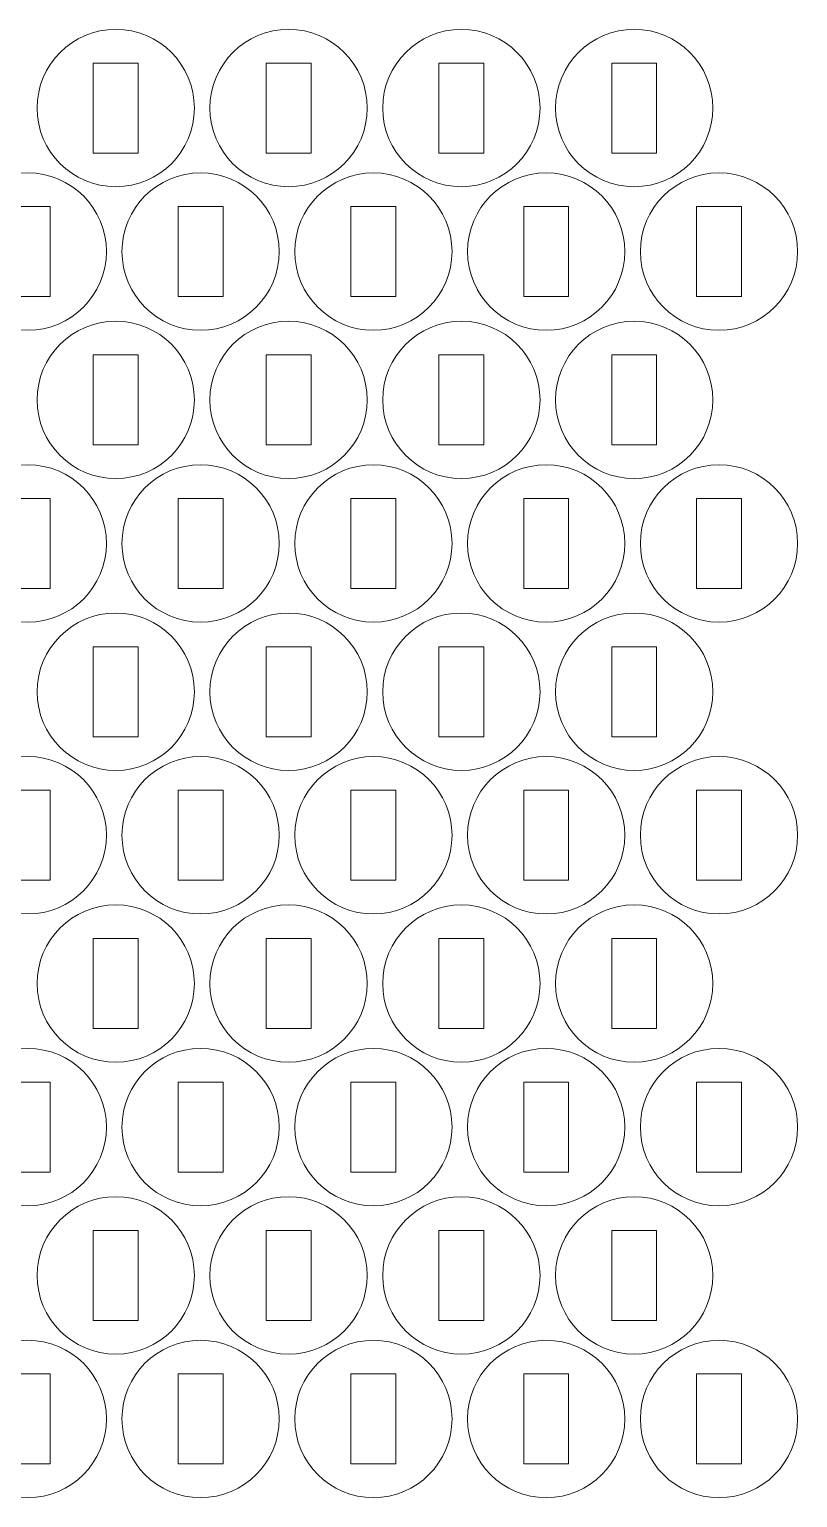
# Model space of a CAD drawing. Header units: millimetres. Extents: x -587 to 587, y -183 to 183.
# Drawn here: x 256 to 307.3, y -151.1 to -53.1 of the extents above; entities that cross this region are included whole.
import ezdxf

# ---------------------------------------------------------------- set-up
doc = ezdxf.new("R2010")
doc.units = ezdxf.units.MM
doc.header["$MEASUREMENT"] = 0
doc.layers.add('Camada 1', color=7, linetype='Continuous')

msp = doc.modelspace()

# ---------------------------------------------------------------- linework, layer by layer
at = {"layer": 'Camada 1', "lineweight": 20}
for points in [[(261.802, -53.1028), (264.7015, -53.1028), (267.052, -55.4533), (267.052, -58.3528), (267.052, -58.3528), (267.052, -61.2523), (264.7015, -63.6028), (261.802, -63.6028), (261.802, -63.6028), (258.9025, -63.6028), (256.552, -61.2523), (256.552, -58.3528), (256.552, -58.3528), (256.552, -55.4533), (258.9025, -53.1028), (261.802, -53.1028)], [(273.3379, -53.1028), (276.2374, -53.1028), (278.5879, -55.4533), (278.5879, -58.3528), (278.5879, -58.3528), (278.5879, -61.2523), (276.2374, -63.6028), (273.3379, -63.6028), (273.3379, -63.6028), (270.4384, -63.6028), (268.0879, -61.2523), (268.0879, -58.3528), (268.0879, -58.3528), (268.0879, -55.4533), (270.4384, -53.1028), (273.3379, -53.1028)], [(284.8738, -53.1028), (287.7733, -53.1028), (290.1238, -55.4533), (290.1238, -58.3528), (290.1238, -58.3528), (290.1238, -61.2523), (287.7733, -63.6028), (284.8738, -63.6028), (284.8738, -63.6028), (281.9743, -63.6028), (279.6238, -61.2523), (279.6238, -58.3528), (279.6238, -58.3528), (279.6238, -55.4533), (281.9743, -53.1028), (284.8738, -53.1028)], [(296.4097, -53.1028), (299.3092, -53.1028), (301.6597, -55.4533), (301.6597, -58.3528), (301.6597, -58.3528), (301.6597, -61.2523), (299.3092, -63.6028), (296.4097, -63.6028), (296.4097, -63.6028), (293.5102, -63.6028), (291.1597, -61.2523), (291.1597, -58.3528), (291.1597, -58.3528), (291.1597, -55.4533), (293.5102, -53.1028), (296.4097, -53.1028)], [(260.302, -55.3528), (260.302, -55.3528), (263.302, -55.3528), (263.302, -55.3528), (263.302, -55.3528), (263.302, -55.3528), (263.302, -61.3528), (263.302, -61.3528), (263.302, -61.3528), (263.302, -61.3528), (260.302, -61.3528), (260.302, -61.3528), (260.302, -61.3528), (260.302, -61.3528), (260.302, -55.3528), (260.302, -55.3528)], [(271.8379, -55.3528), (271.8379, -55.3528), (274.8379, -55.3528), (274.8379, -55.3528), (274.8379, -55.3528), (274.8379, -55.3528), (274.8379, -61.3528), (274.8379, -61.3528), (274.8379, -61.3528), (274.8379, -61.3528), (271.8379, -61.3528), (271.8379, -61.3528), (271.8379, -61.3528), (271.8379, -61.3528), (271.8379, -55.3528), (271.8379, -55.3528)], [(283.3738, -55.3528), (283.3738, -55.3528), (286.3738, -55.3528), (286.3738, -55.3528), (286.3738, -55.3528), (286.3738, -55.3528), (286.3738, -61.3528), (286.3738, -61.3528), (286.3738, -61.3528), (286.3738, -61.3528), (283.3738, -61.3528), (283.3738, -61.3528), (283.3738, -61.3528), (283.3738, -61.3528), (283.3738, -55.3528), (283.3738, -55.3528)], [(294.9097, -55.3528), (294.9097, -55.3528), (297.9097, -55.3528), (297.9097, -55.3528), (297.9097, -55.3528), (297.9097, -55.3528), (297.9097, -61.3528), (297.9097, -61.3528), (297.9097, -61.3528), (297.9097, -61.3528), (294.9097, -61.3528), (294.9097, -61.3528), (294.9097, -61.3528), (294.9097, -61.3528), (294.9097, -55.3528), (294.9097, -55.3528)], [(255.9282, -62.6808), (258.8277, -62.6808), (261.1782, -65.0313), (261.1782, -67.9308), (261.1782, -67.9308), (261.1782, -70.8303), (258.8277, -73.1808), (255.9282, -73.1808), (255.9282, -73.1808), (253.0287, -73.1808), (250.6782, -70.8303), (250.6782, -67.9308), (250.6782, -67.9308), (250.6782, -65.0313), (253.0287, -62.6808), (255.9282, -62.6808)], [(267.4641, -62.6808), (270.3636, -62.6808), (272.7141, -65.0313), (272.7141, -67.9308), (272.7141, -67.9308), (272.7141, -70.8303), (270.3636, -73.1808), (267.4641, -73.1808), (267.4641, -73.1808), (264.5646, -73.1808), (262.2141, -70.8303), (262.2141, -67.9308), (262.2141, -67.9308), (262.2141, -65.0313), (264.5646, -62.6808), (267.4641, -62.6808)], [(279, -62.6808), (281.8995, -62.6808), (284.25, -65.0313), (284.25, -67.9308), (284.25, -67.9308), (284.25, -70.8303), (281.8995, -73.1808), (279, -73.1808), (279, -73.1808), (276.1005, -73.1808), (273.75, -70.8303), (273.75, -67.9308), (273.75, -67.9308), (273.75, -65.0313), (276.1005, -62.6808), (279, -62.6808)], [(290.5359, -62.6808), (293.4354, -62.6808), (295.7859, -65.0313), (295.7859, -67.9308), (295.7859, -67.9308), (295.7859, -70.8303), (293.4354, -73.1808), (290.5359, -73.1808), (290.5359, -73.1808), (287.6364, -73.1808), (285.2859, -70.8303), (285.2859, -67.9308), (285.2859, -67.9308), (285.2859, -65.0313), (287.6364, -62.6808), (290.5359, -62.6808)], [(302.0718, -62.6808), (304.9713, -62.6808), (307.3218, -65.0313), (307.3218, -67.9308), (307.3218, -67.9308), (307.3218, -70.8303), (304.9713, -73.1808), (302.0718, -73.1808), (302.0718, -73.1808), (299.1723, -73.1808), (296.8218, -70.8303), (296.8218, -67.9308), (296.8218, -67.9308), (296.8218, -65.0313), (299.1723, -62.6808), (302.0718, -62.6808)], [(254.4282, -64.9308), (254.4282, -64.9308), (257.4282, -64.9308), (257.4282, -64.9308), (257.4282, -64.9308), (257.4282, -64.9308), (257.4282, -70.9308), (257.4282, -70.9308), (257.4282, -70.9308), (257.4282, -70.9308), (254.4282, -70.9308), (254.4282, -70.9308), (254.4282, -70.9308), (254.4282, -70.9308), (254.4282, -64.9308), (254.4282, -64.9308)], [(265.9641, -64.9308), (265.9641, -64.9308), (268.9641, -64.9308), (268.9641, -64.9308), (268.9641, -64.9308), (268.9641, -64.9308), (268.9641, -70.9308), (268.9641, -70.9308), (268.9641, -70.9308), (268.9641, -70.9308), (265.9641, -70.9308), (265.9641, -70.9308), (265.9641, -70.9308), (265.9641, -70.9308), (265.9641, -64.9308), (265.9641, -64.9308)], [(277.5, -64.9308), (277.5, -64.9308), (280.5, -64.9308), (280.5, -64.9308), (280.5, -64.9308), (280.5, -64.9308), (280.5, -70.9308), (280.5, -70.9308), (280.5, -70.9308), (280.5, -70.9308), (277.5, -70.9308), (277.5, -70.9308), (277.5, -70.9308), (277.5, -70.9308), (277.5, -64.9308), (277.5, -64.9308)], [(289.0359, -64.9308), (289.0359, -64.9308), (292.0359, -64.9308), (292.0359, -64.9308), (292.0359, -64.9308), (292.0359, -64.9308), (292.0359, -70.9308), (292.0359, -70.9308), (292.0359, -70.9308), (292.0359, -70.9308), (289.0359, -70.9308), (289.0359, -70.9308), (289.0359, -70.9308), (289.0359, -70.9308), (289.0359, -64.9308), (289.0359, -64.9308)], [(300.5718, -64.9308), (300.5718, -64.9308), (303.5718, -64.9308), (303.5718, -64.9308), (303.5718, -64.9308), (303.5718, -64.9308), (303.5718, -70.9308), (303.5718, -70.9308), (303.5718, -70.9308), (303.5718, -70.9308), (300.5718, -70.9308), (300.5718, -70.9308), (300.5718, -70.9308), (300.5718, -70.9308), (300.5718, -64.9308), (300.5718, -64.9308)], [(261.802, -72.5761), (264.7015, -72.5761), (267.052, -74.9266), (267.052, -77.8261), (267.052, -77.8261), (267.052, -80.7256), (264.7015, -83.0761), (261.802, -83.0761), (261.802, -83.0761), (258.9025, -83.0761), (256.552, -80.7256), (256.552, -77.8261), (256.552, -77.8261), (256.552, -74.9266), (258.9025, -72.5761), (261.802, -72.5761)], [(273.3379, -72.5761), (276.2374, -72.5761), (278.5879, -74.9266), (278.5879, -77.8261), (278.5879, -77.8261), (278.5879, -80.7256), (276.2374, -83.0761), (273.3379, -83.0761), (273.3379, -83.0761), (270.4384, -83.0761), (268.0879, -80.7256), (268.0879, -77.8261), (268.0879, -77.8261), (268.0879, -74.9266), (270.4384, -72.5761), (273.3379, -72.5761)], [(284.8738, -72.5761), (287.7733, -72.5761), (290.1238, -74.9266), (290.1238, -77.8261), (290.1238, -77.8261), (290.1238, -80.7256), (287.7733, -83.0761), (284.8738, -83.0761), (284.8738, -83.0761), (281.9743, -83.0761), (279.6238, -80.7256), (279.6238, -77.8261), (279.6238, -77.8261), (279.6238, -74.9266), (281.9743, -72.5761), (284.8738, -72.5761)], [(296.4097, -72.5761), (299.3092, -72.5761), (301.6597, -74.9266), (301.6597, -77.8261), (301.6597, -77.8261), (301.6597, -80.7256), (299.3092, -83.0761), (296.4097, -83.0761), (296.4097, -83.0761), (293.5102, -83.0761), (291.1597, -80.7256), (291.1597, -77.8261), (291.1597, -77.8261), (291.1597, -74.9266), (293.5102, -72.5761), (296.4097, -72.5761)], [(260.302, -74.8261), (260.302, -74.8261), (263.302, -74.8261), (263.302, -74.8261), (263.302, -74.8261), (263.302, -74.8261), (263.302, -80.8261), (263.302, -80.8261), (263.302, -80.8261), (263.302, -80.8261), (260.302, -80.8261), (260.302, -80.8261), (260.302, -80.8261), (260.302, -80.8261), (260.302, -74.8261), (260.302, -74.8261)], [(271.8379, -74.8261), (271.8379, -74.8261), (274.8379, -74.8261), (274.8379, -74.8261), (274.8379, -74.8261), (274.8379, -74.8261), (274.8379, -80.8261), (274.8379, -80.8261), (274.8379, -80.8261), (274.8379, -80.8261), (271.8379, -80.8261), (271.8379, -80.8261), (271.8379, -80.8261), (271.8379, -80.8261), (271.8379, -74.8261), (271.8379, -74.8261)], [(283.3738, -74.8261), (283.3738, -74.8261), (286.3738, -74.8261), (286.3738, -74.8261), (286.3738, -74.8261), (286.3738, -74.8261), (286.3738, -80.8261), (286.3738, -80.8261), (286.3738, -80.8261), (286.3738, -80.8261), (283.3738, -80.8261), (283.3738, -80.8261), (283.3738, -80.8261), (283.3738, -80.8261), (283.3738, -74.8261), (283.3738, -74.8261)], [(294.9097, -74.8261), (294.9097, -74.8261), (297.9097, -74.8261), (297.9097, -74.8261), (297.9097, -74.8261), (297.9097, -74.8261), (297.9097, -80.8261), (297.9097, -80.8261), (297.9097, -80.8261), (297.9097, -80.8261), (294.9097, -80.8261), (294.9097, -80.8261), (294.9097, -80.8261), (294.9097, -80.8261), (294.9097, -74.8261), (294.9097, -74.8261)], [(255.9282, -82.1541), (258.8277, -82.1541), (261.1782, -84.5046), (261.1782, -87.4041), (261.1782, -87.4041), (261.1782, -90.3036), (258.8277, -92.6541), (255.9282, -92.6541), (255.9282, -92.6541), (253.0287, -92.6541), (250.6782, -90.3036), (250.6782, -87.4041), (250.6782, -87.4041), (250.6782, -84.5046), (253.0287, -82.1541), (255.9282, -82.1541)], [(267.4641, -82.1541), (270.3636, -82.1541), (272.7141, -84.5046), (272.7141, -87.4041), (272.7141, -87.4041), (272.7141, -90.3036), (270.3636, -92.6541), (267.4641, -92.6541), (267.4641, -92.6541), (264.5646, -92.6541), (262.2141, -90.3036), (262.2141, -87.4041), (262.2141, -87.4041), (262.2141, -84.5046), (264.5646, -82.1541), (267.4641, -82.1541)], [(279, -82.1541), (281.8995, -82.1541), (284.25, -84.5046), (284.25, -87.4041), (284.25, -87.4041), (284.25, -90.3036), (281.8995, -92.6541), (279, -92.6541), (279, -92.6541), (276.1005, -92.6541), (273.75, -90.3036), (273.75, -87.4041), (273.75, -87.4041), (273.75, -84.5046), (276.1005, -82.1541), (279, -82.1541)], [(290.5359, -82.1541), (293.4354, -82.1541), (295.7859, -84.5046), (295.7859, -87.4041), (295.7859, -87.4041), (295.7859, -90.3036), (293.4354, -92.6541), (290.5359, -92.6541), (290.5359, -92.6541), (287.6364, -92.6541), (285.2859, -90.3036), (285.2859, -87.4041), (285.2859, -87.4041), (285.2859, -84.5046), (287.6364, -82.1541), (290.5359, -82.1541)], [(302.0718, -82.1541), (304.9713, -82.1541), (307.3218, -84.5046), (307.3218, -87.4041), (307.3218, -87.4041), (307.3218, -90.3036), (304.9713, -92.6541), (302.0718, -92.6541), (302.0718, -92.6541), (299.1723, -92.6541), (296.8218, -90.3036), (296.8218, -87.4041), (296.8218, -87.4041), (296.8218, -84.5046), (299.1723, -82.1541), (302.0718, -82.1541)], [(254.4282, -84.4041), (254.4282, -84.4041), (257.4282, -84.4041), (257.4282, -84.4041), (257.4282, -84.4041), (257.4282, -84.4041), (257.4282, -90.4041), (257.4282, -90.4041), (257.4282, -90.4041), (257.4282, -90.4041), (254.4282, -90.4041), (254.4282, -90.4041), (254.4282, -90.4041), (254.4282, -90.4041), (254.4282, -84.4041), (254.4282, -84.4041)], [(265.9641, -84.4041), (265.9641, -84.4041), (268.9641, -84.4041), (268.9641, -84.4041), (268.9641, -84.4041), (268.9641, -84.4041), (268.9641, -90.4041), (268.9641, -90.4041), (268.9641, -90.4041), (268.9641, -90.4041), (265.9641, -90.4041), (265.9641, -90.4041), (265.9641, -90.4041), (265.9641, -90.4041), (265.9641, -84.4041), (265.9641, -84.4041)], [(277.5, -84.4041), (277.5, -84.4041), (280.5, -84.4041), (280.5, -84.4041), (280.5, -84.4041), (280.5, -84.4041), (280.5, -90.4041), (280.5, -90.4041), (280.5, -90.4041), (280.5, -90.4041), (277.5, -90.4041), (277.5, -90.4041), (277.5, -90.4041), (277.5, -90.4041), (277.5, -84.4041), (277.5, -84.4041)], [(289.0359, -84.4041), (289.0359, -84.4041), (292.0359, -84.4041), (292.0359, -84.4041), (292.0359, -84.4041), (292.0359, -84.4041), (292.0359, -90.4041), (292.0359, -90.4041), (292.0359, -90.4041), (292.0359, -90.4041), (289.0359, -90.4041), (289.0359, -90.4041), (289.0359, -90.4041), (289.0359, -90.4041), (289.0359, -84.4041), (289.0359, -84.4041)], [(300.5718, -84.4041), (300.5718, -84.4041), (303.5718, -84.4041), (303.5718, -84.4041), (303.5718, -84.4041), (303.5718, -84.4041), (303.5718, -90.4041), (303.5718, -90.4041), (303.5718, -90.4041), (303.5718, -90.4041), (300.5718, -90.4041), (300.5718, -90.4041), (300.5718, -90.4041), (300.5718, -90.4041), (300.5718, -84.4041), (300.5718, -84.4041)], [(261.802, -92.0494), (264.7015, -92.0494), (267.052, -94.3999), (267.052, -97.2994), (267.052, -97.2994), (267.052, -100.1989), (264.7015, -102.5494), (261.802, -102.5494), (261.802, -102.5494), (258.9025, -102.5494), (256.552, -100.1989), (256.552, -97.2994), (256.552, -97.2994), (256.552, -94.3999), (258.9025, -92.0494), (261.802, -92.0494)], [(273.3379, -92.0494), (276.2374, -92.0494), (278.5879, -94.3999), (278.5879, -97.2994), (278.5879, -97.2994), (278.5879, -100.1989), (276.2374, -102.5494), (273.3379, -102.5494), (273.3379, -102.5494), (270.4384, -102.5494), (268.0879, -100.1989), (268.0879, -97.2994), (268.0879, -97.2994), (268.0879, -94.3999), (270.4384, -92.0494), (273.3379, -92.0494)], [(284.8738, -92.0494), (287.7733, -92.0494), (290.1238, -94.3999), (290.1238, -97.2994), (290.1238, -97.2994), (290.1238, -100.1989), (287.7733, -102.5494), (284.8738, -102.5494), (284.8738, -102.5494), (281.9743, -102.5494), (279.6238, -100.1989), (279.6238, -97.2994), (279.6238, -97.2994), (279.6238, -94.3999), (281.9743, -92.0494), (284.8738, -92.0494)], [(296.4097, -92.0494), (299.3092, -92.0494), (301.6597, -94.3999), (301.6597, -97.2994), (301.6597, -97.2994), (301.6597, -100.1989), (299.3092, -102.5494), (296.4097, -102.5494), (296.4097, -102.5494), (293.5102, -102.5494), (291.1597, -100.1989), (291.1597, -97.2994), (291.1597, -97.2994), (291.1597, -94.3999), (293.5102, -92.0494), (296.4097, -92.0494)], [(260.302, -94.2994), (260.302, -94.2994), (263.302, -94.2994), (263.302, -94.2994), (263.302, -94.2994), (263.302, -94.2994), (263.302, -100.2994), (263.302, -100.2994), (263.302, -100.2994), (263.302, -100.2994), (260.302, -100.2994), (260.302, -100.2994), (260.302, -100.2994), (260.302, -100.2994), (260.302, -94.2994), (260.302, -94.2994)], [(271.8379, -94.2994), (271.8379, -94.2994), (274.8379, -94.2994), (274.8379, -94.2994), (274.8379, -94.2994), (274.8379, -94.2994), (274.8379, -100.2994), (274.8379, -100.2994), (274.8379, -100.2994), (274.8379, -100.2994), (271.8379, -100.2994), (271.8379, -100.2994), (271.8379, -100.2994), (271.8379, -100.2994), (271.8379, -94.2994), (271.8379, -94.2994)], [(283.3738, -94.2994), (283.3738, -94.2994), (286.3738, -94.2994), (286.3738, -94.2994), (286.3738, -94.2994), (286.3738, -94.2994), (286.3738, -100.2994), (286.3738, -100.2994), (286.3738, -100.2994), (286.3738, -100.2994), (283.3738, -100.2994), (283.3738, -100.2994), (283.3738, -100.2994), (283.3738, -100.2994), (283.3738, -94.2994), (283.3738, -94.2994)], [(294.9097, -94.2994), (294.9097, -94.2994), (297.9097, -94.2994), (297.9097, -94.2994), (297.9097, -94.2994), (297.9097, -94.2994), (297.9097, -100.2994), (297.9097, -100.2994), (297.9097, -100.2994), (297.9097, -100.2994), (294.9097, -100.2994), (294.9097, -100.2994), (294.9097, -100.2994), (294.9097, -100.2994), (294.9097, -94.2994), (294.9097, -94.2994)], [(255.9282, -101.6274), (258.8277, -101.6274), (261.1782, -103.9779), (261.1782, -106.8774), (261.1782, -106.8774), (261.1782, -109.7769), (258.8277, -112.1274), (255.9282, -112.1274), (255.9282, -112.1274), (253.0287, -112.1274), (250.6782, -109.7769), (250.6782, -106.8774), (250.6782, -106.8774), (250.6782, -103.9779), (253.0287, -101.6274), (255.9282, -101.6274)], [(267.4641, -101.6274), (270.3636, -101.6274), (272.7141, -103.9779), (272.7141, -106.8774), (272.7141, -106.8774), (272.7141, -109.7769), (270.3636, -112.1274), (267.4641, -112.1274), (267.4641, -112.1274), (264.5646, -112.1274), (262.2141, -109.7769), (262.2141, -106.8774), (262.2141, -106.8774), (262.2141, -103.9779), (264.5646, -101.6274), (267.4641, -101.6274)], [(279, -101.6274), (281.8995, -101.6274), (284.25, -103.9779), (284.25, -106.8774), (284.25, -106.8774), (284.25, -109.7769), (281.8995, -112.1274), (279, -112.1274), (279, -112.1274), (276.1005, -112.1274), (273.75, -109.7769), (273.75, -106.8774), (273.75, -106.8774), (273.75, -103.9779), (276.1005, -101.6274), (279, -101.6274)], [(290.5359, -101.6274), (293.4354, -101.6274), (295.7859, -103.9779), (295.7859, -106.8774), (295.7859, -106.8774), (295.7859, -109.7769), (293.4354, -112.1274), (290.5359, -112.1274), (290.5359, -112.1274), (287.6364, -112.1274), (285.2859, -109.7769), (285.2859, -106.8774), (285.2859, -106.8774), (285.2859, -103.9779), (287.6364, -101.6274), (290.5359, -101.6274)], [(302.0718, -101.6274), (304.9713, -101.6274), (307.3218, -103.9779), (307.3218, -106.8774), (307.3218, -106.8774), (307.3218, -109.7769), (304.9713, -112.1274), (302.0718, -112.1274), (302.0718, -112.1274), (299.1723, -112.1274), (296.8218, -109.7769), (296.8218, -106.8774), (296.8218, -106.8774), (296.8218, -103.9779), (299.1723, -101.6274), (302.0718, -101.6274)], [(254.4282, -103.8774), (254.4282, -103.8774), (257.4282, -103.8774), (257.4282, -103.8774), (257.4282, -103.8774), (257.4282, -103.8774), (257.4282, -109.8774), (257.4282, -109.8774), (257.4282, -109.8774), (257.4282, -109.8774), (254.4282, -109.8774), (254.4282, -109.8774), (254.4282, -109.8774), (254.4282, -109.8774), (254.4282, -103.8774), (254.4282, -103.8774)], [(265.9641, -103.8774), (265.9641, -103.8774), (268.9641, -103.8774), (268.9641, -103.8774), (268.9641, -103.8774), (268.9641, -103.8774), (268.9641, -109.8774), (268.9641, -109.8774), (268.9641, -109.8774), (268.9641, -109.8774), (265.9641, -109.8774), (265.9641, -109.8774), (265.9641, -109.8774), (265.9641, -109.8774), (265.9641, -103.8774), (265.9641, -103.8774)], [(277.5, -103.8774), (277.5, -103.8774), (280.5, -103.8774), (280.5, -103.8774), (280.5, -103.8774), (280.5, -103.8774), (280.5, -109.8774), (280.5, -109.8774), (280.5, -109.8774), (280.5, -109.8774), (277.5, -109.8774), (277.5, -109.8774), (277.5, -109.8774), (277.5, -109.8774), (277.5, -103.8774), (277.5, -103.8774)], [(289.0359, -103.8774), (289.0359, -103.8774), (292.0359, -103.8774), (292.0359, -103.8774), (292.0359, -103.8774), (292.0359, -103.8774), (292.0359, -109.8774), (292.0359, -109.8774), (292.0359, -109.8774), (292.0359, -109.8774), (289.0359, -109.8774), (289.0359, -109.8774), (289.0359, -109.8774), (289.0359, -109.8774), (289.0359, -103.8774), (289.0359, -103.8774)], [(300.5718, -103.8774), (300.5718, -103.8774), (303.5718, -103.8774), (303.5718, -103.8774), (303.5718, -103.8774), (303.5718, -103.8774), (303.5718, -109.8774), (303.5718, -109.8774), (303.5718, -109.8774), (303.5718, -109.8774), (300.5718, -109.8774), (300.5718, -109.8774), (300.5718, -109.8774), (300.5718, -109.8774), (300.5718, -103.8774), (300.5718, -103.8774)], [(261.802, -111.5227), (264.7015, -111.5227), (267.052, -113.8732), (267.052, -116.7727), (267.052, -116.7727), (267.052, -119.6722), (264.7015, -122.0227), (261.802, -122.0227), (261.802, -122.0227), (258.9025, -122.0227), (256.552, -119.6722), (256.552, -116.7727), (256.552, -116.7727), (256.552, -113.8732), (258.9025, -111.5227), (261.802, -111.5227)], [(273.3379, -111.5227), (276.2374, -111.5227), (278.5879, -113.8732), (278.5879, -116.7727), (278.5879, -116.7727), (278.5879, -119.6722), (276.2374, -122.0227), (273.3379, -122.0227), (273.3379, -122.0227), (270.4384, -122.0227), (268.0879, -119.6722), (268.0879, -116.7727), (268.0879, -116.7727), (268.0879, -113.8732), (270.4384, -111.5227), (273.3379, -111.5227)], [(284.8738, -111.5227), (287.7733, -111.5227), (290.1238, -113.8732), (290.1238, -116.7727), (290.1238, -116.7727), (290.1238, -119.6722), (287.7733, -122.0227), (284.8738, -122.0227), (284.8738, -122.0227), (281.9743, -122.0227), (279.6238, -119.6722), (279.6238, -116.7727), (279.6238, -116.7727), (279.6238, -113.8732), (281.9743, -111.5227), (284.8738, -111.5227)], [(296.4097, -111.5227), (299.3092, -111.5227), (301.6597, -113.8732), (301.6597, -116.7727), (301.6597, -116.7727), (301.6597, -119.6722), (299.3092, -122.0227), (296.4097, -122.0227), (296.4097, -122.0227), (293.5102, -122.0227), (291.1597, -119.6722), (291.1597, -116.7727), (291.1597, -116.7727), (291.1597, -113.8732), (293.5102, -111.5227), (296.4097, -111.5227)], [(260.302, -113.7727), (260.302, -113.7727), (263.302, -113.7727), (263.302, -113.7727), (263.302, -113.7727), (263.302, -113.7727), (263.302, -119.7727), (263.302, -119.7727), (263.302, -119.7727), (263.302, -119.7727), (260.302, -119.7727), (260.302, -119.7727), (260.302, -119.7727), (260.302, -119.7727), (260.302, -113.7727), (260.302, -113.7727)], [(271.8379, -113.7727), (271.8379, -113.7727), (274.8379, -113.7727), (274.8379, -113.7727), (274.8379, -113.7727), (274.8379, -113.7727), (274.8379, -119.7727), (274.8379, -119.7727), (274.8379, -119.7727), (274.8379, -119.7727), (271.8379, -119.7727), (271.8379, -119.7727), (271.8379, -119.7727), (271.8379, -119.7727), (271.8379, -113.7727), (271.8379, -113.7727)], [(283.3738, -113.7727), (283.3738, -113.7727), (286.3738, -113.7727), (286.3738, -113.7727), (286.3738, -113.7727), (286.3738, -113.7727), (286.3738, -119.7727), (286.3738, -119.7727), (286.3738, -119.7727), (286.3738, -119.7727), (283.3738, -119.7727), (283.3738, -119.7727), (283.3738, -119.7727), (283.3738, -119.7727), (283.3738, -113.7727), (283.3738, -113.7727)], [(294.9097, -113.7727), (294.9097, -113.7727), (297.9097, -113.7727), (297.9097, -113.7727), (297.9097, -113.7727), (297.9097, -113.7727), (297.9097, -119.7727), (297.9097, -119.7727), (297.9097, -119.7727), (297.9097, -119.7727), (294.9097, -119.7727), (294.9097, -119.7727), (294.9097, -119.7727), (294.9097, -119.7727), (294.9097, -113.7727), (294.9097, -113.7727)], [(255.9282, -121.1007), (258.8277, -121.1007), (261.1782, -123.4512), (261.1782, -126.3507), (261.1782, -126.3507), (261.1782, -129.2502), (258.8277, -131.6007), (255.9282, -131.6007), (255.9282, -131.6007), (253.0287, -131.6007), (250.6782, -129.2502), (250.6782, -126.3507), (250.6782, -126.3507), (250.6782, -123.4512), (253.0287, -121.1007), (255.9282, -121.1007)], [(267.4641, -121.1007), (270.3636, -121.1007), (272.7141, -123.4512), (272.7141, -126.3507), (272.7141, -126.3507), (272.7141, -129.2502), (270.3636, -131.6007), (267.4641, -131.6007), (267.4641, -131.6007), (264.5646, -131.6007), (262.2141, -129.2502), (262.2141, -126.3507), (262.2141, -126.3507), (262.2141, -123.4512), (264.5646, -121.1007), (267.4641, -121.1007)], [(279, -121.1007), (281.8995, -121.1007), (284.25, -123.4512), (284.25, -126.3507), (284.25, -126.3507), (284.25, -129.2502), (281.8995, -131.6007), (279, -131.6007), (279, -131.6007), (276.1005, -131.6007), (273.75, -129.2502), (273.75, -126.3507), (273.75, -126.3507), (273.75, -123.4512), (276.1005, -121.1007), (279, -121.1007)], [(290.5359, -121.1007), (293.4354, -121.1007), (295.7859, -123.4512), (295.7859, -126.3507), (295.7859, -126.3507), (295.7859, -129.2502), (293.4354, -131.6007), (290.5359, -131.6007), (290.5359, -131.6007), (287.6364, -131.6007), (285.2859, -129.2502), (285.2859, -126.3507), (285.2859, -126.3507), (285.2859, -123.4512), (287.6364, -121.1007), (290.5359, -121.1007)], [(302.0718, -121.1007), (304.9713, -121.1007), (307.3218, -123.4512), (307.3218, -126.3507), (307.3218, -126.3507), (307.3218, -129.2502), (304.9713, -131.6007), (302.0718, -131.6007), (302.0718, -131.6007), (299.1723, -131.6007), (296.8218, -129.2502), (296.8218, -126.3507), (296.8218, -126.3507), (296.8218, -123.4512), (299.1723, -121.1007), (302.0718, -121.1007)], [(254.4282, -123.3507), (254.4282, -123.3507), (257.4282, -123.3507), (257.4282, -123.3507), (257.4282, -123.3507), (257.4282, -123.3507), (257.4282, -129.3507), (257.4282, -129.3507), (257.4282, -129.3507), (257.4282, -129.3507), (254.4282, -129.3507), (254.4282, -129.3507), (254.4282, -129.3507), (254.4282, -129.3507), (254.4282, -123.3507), (254.4282, -123.3507)], [(265.9641, -123.3507), (265.9641, -123.3507), (268.9641, -123.3507), (268.9641, -123.3507), (268.9641, -123.3507), (268.9641, -123.3507), (268.9641, -129.3507), (268.9641, -129.3507), (268.9641, -129.3507), (268.9641, -129.3507), (265.9641, -129.3507), (265.9641, -129.3507), (265.9641, -129.3507), (265.9641, -129.3507), (265.9641, -123.3507), (265.9641, -123.3507)], [(277.5, -123.3507), (277.5, -123.3507), (280.5, -123.3507), (280.5, -123.3507), (280.5, -123.3507), (280.5, -123.3507), (280.5, -129.3507), (280.5, -129.3507), (280.5, -129.3507), (280.5, -129.3507), (277.5, -129.3507), (277.5, -129.3507), (277.5, -129.3507), (277.5, -129.3507), (277.5, -123.3507), (277.5, -123.3507)], [(289.0359, -123.3507), (289.0359, -123.3507), (292.0359, -123.3507), (292.0359, -123.3507), (292.0359, -123.3507), (292.0359, -123.3507), (292.0359, -129.3507), (292.0359, -129.3507), (292.0359, -129.3507), (292.0359, -129.3507), (289.0359, -129.3507), (289.0359, -129.3507), (289.0359, -129.3507), (289.0359, -129.3507), (289.0359, -123.3507), (289.0359, -123.3507)], [(300.5718, -123.3507), (300.5718, -123.3507), (303.5718, -123.3507), (303.5718, -123.3507), (303.5718, -123.3507), (303.5718, -123.3507), (303.5718, -129.3507), (303.5718, -129.3507), (303.5718, -129.3507), (303.5718, -129.3507), (300.5718, -129.3507), (300.5718, -129.3507), (300.5718, -129.3507), (300.5718, -129.3507), (300.5718, -123.3507), (300.5718, -123.3507)], [(261.802, -130.996), (264.7015, -130.996), (267.052, -133.3465), (267.052, -136.246), (267.052, -136.246), (267.052, -139.1455), (264.7015, -141.496), (261.802, -141.496), (261.802, -141.496), (258.9025, -141.496), (256.552, -139.1455), (256.552, -136.246), (256.552, -136.246), (256.552, -133.3465), (258.9025, -130.996), (261.802, -130.996)], [(273.3379, -130.996), (276.2374, -130.996), (278.5879, -133.3465), (278.5879, -136.246), (278.5879, -136.246), (278.5879, -139.1455), (276.2374, -141.496), (273.3379, -141.496), (273.3379, -141.496), (270.4384, -141.496), (268.0879, -139.1455), (268.0879, -136.246), (268.0879, -136.246), (268.0879, -133.3465), (270.4384, -130.996), (273.3379, -130.996)], [(284.8738, -130.996), (287.7733, -130.996), (290.1238, -133.3465), (290.1238, -136.246), (290.1238, -136.246), (290.1238, -139.1455), (287.7733, -141.496), (284.8738, -141.496), (284.8738, -141.496), (281.9743, -141.496), (279.6238, -139.1455), (279.6238, -136.246), (279.6238, -136.246), (279.6238, -133.3465), (281.9743, -130.996), (284.8738, -130.996)], [(296.4097, -130.996), (299.3092, -130.996), (301.6597, -133.3465), (301.6597, -136.246), (301.6597, -136.246), (301.6597, -139.1455), (299.3092, -141.496), (296.4097, -141.496), (296.4097, -141.496), (293.5102, -141.496), (291.1597, -139.1455), (291.1597, -136.246), (291.1597, -136.246), (291.1597, -133.3465), (293.5102, -130.996), (296.4097, -130.996)], [(260.302, -133.246), (260.302, -133.246), (263.302, -133.246), (263.302, -133.246), (263.302, -133.246), (263.302, -133.246), (263.302, -139.246), (263.302, -139.246), (263.302, -139.246), (263.302, -139.246), (260.302, -139.246), (260.302, -139.246), (260.302, -139.246), (260.302, -139.246), (260.302, -133.246), (260.302, -133.246)], [(271.8379, -133.246), (271.8379, -133.246), (274.8379, -133.246), (274.8379, -133.246), (274.8379, -133.246), (274.8379, -133.246), (274.8379, -139.246), (274.8379, -139.246), (274.8379, -139.246), (274.8379, -139.246), (271.8379, -139.246), (271.8379, -139.246), (271.8379, -139.246), (271.8379, -139.246), (271.8379, -133.246), (271.8379, -133.246)], [(283.3738, -133.246), (283.3738, -133.246), (286.3738, -133.246), (286.3738, -133.246), (286.3738, -133.246), (286.3738, -133.246), (286.3738, -139.246), (286.3738, -139.246), (286.3738, -139.246), (286.3738, -139.246), (283.3738, -139.246), (283.3738, -139.246), (283.3738, -139.246), (283.3738, -139.246), (283.3738, -133.246), (283.3738, -133.246)], [(294.9097, -133.246), (294.9097, -133.246), (297.9097, -133.246), (297.9097, -133.246), (297.9097, -133.246), (297.9097, -133.246), (297.9097, -139.246), (297.9097, -139.246), (297.9097, -139.246), (297.9097, -139.246), (294.9097, -139.246), (294.9097, -139.246), (294.9097, -139.246), (294.9097, -139.246), (294.9097, -133.246), (294.9097, -133.246)], [(255.9282, -140.574), (258.8277, -140.574), (261.1782, -142.9245), (261.1782, -145.824), (261.1782, -145.824), (261.1782, -148.7235), (258.8277, -151.074), (255.9282, -151.074), (255.9282, -151.074), (253.0287, -151.074), (250.6782, -148.7235), (250.6782, -145.824), (250.6782, -145.824), (250.6782, -142.9245), (253.0287, -140.574), (255.9282, -140.574)], [(267.4641, -140.574), (270.3636, -140.574), (272.7141, -142.9245), (272.7141, -145.824), (272.7141, -145.824), (272.7141, -148.7235), (270.3636, -151.074), (267.4641, -151.074), (267.4641, -151.074), (264.5646, -151.074), (262.2141, -148.7235), (262.2141, -145.824), (262.2141, -145.824), (262.2141, -142.9245), (264.5646, -140.574), (267.4641, -140.574)], [(279, -140.574), (281.8995, -140.574), (284.25, -142.9245), (284.25, -145.824), (284.25, -145.824), (284.25, -148.7235), (281.8995, -151.074), (279, -151.074), (279, -151.074), (276.1005, -151.074), (273.75, -148.7235), (273.75, -145.824), (273.75, -145.824), (273.75, -142.9245), (276.1005, -140.574), (279, -140.574)], [(290.5359, -140.574), (293.4354, -140.574), (295.7859, -142.9245), (295.7859, -145.824), (295.7859, -145.824), (295.7859, -148.7235), (293.4354, -151.074), (290.5359, -151.074), (290.5359, -151.074), (287.6364, -151.074), (285.2859, -148.7235), (285.2859, -145.824), (285.2859, -145.824), (285.2859, -142.9245), (287.6364, -140.574), (290.5359, -140.574)], [(302.0718, -140.574), (304.9713, -140.574), (307.3218, -142.9245), (307.3218, -145.824), (307.3218, -145.824), (307.3218, -148.7235), (304.9713, -151.074), (302.0718, -151.074), (302.0718, -151.074), (299.1723, -151.074), (296.8218, -148.7235), (296.8218, -145.824), (296.8218, -145.824), (296.8218, -142.9245), (299.1723, -140.574), (302.0718, -140.574)], [(254.4282, -142.824), (254.4282, -142.824), (257.4282, -142.824), (257.4282, -142.824), (257.4282, -142.824), (257.4282, -142.824), (257.4282, -148.824), (257.4282, -148.824), (257.4282, -148.824), (257.4282, -148.824), (254.4282, -148.824), (254.4282, -148.824), (254.4282, -148.824), (254.4282, -148.824), (254.4282, -142.824), (254.4282, -142.824)], [(265.9641, -142.824), (265.9641, -142.824), (268.9641, -142.824), (268.9641, -142.824), (268.9641, -142.824), (268.9641, -142.824), (268.9641, -148.824), (268.9641, -148.824), (268.9641, -148.824), (268.9641, -148.824), (265.9641, -148.824), (265.9641, -148.824), (265.9641, -148.824), (265.9641, -148.824), (265.9641, -142.824), (265.9641, -142.824)], [(277.5, -142.824), (277.5, -142.824), (280.5, -142.824), (280.5, -142.824), (280.5, -142.824), (280.5, -142.824), (280.5, -148.824), (280.5, -148.824), (280.5, -148.824), (280.5, -148.824), (277.5, -148.824), (277.5, -148.824), (277.5, -148.824), (277.5, -148.824), (277.5, -142.824), (277.5, -142.824)], [(289.0359, -142.824), (289.0359, -142.824), (292.0359, -142.824), (292.0359, -142.824), (292.0359, -142.824), (292.0359, -142.824), (292.0359, -148.824), (292.0359, -148.824), (292.0359, -148.824), (292.0359, -148.824), (289.0359, -148.824), (289.0359, -148.824), (289.0359, -148.824), (289.0359, -148.824), (289.0359, -142.824), (289.0359, -142.824)], [(300.5718, -142.824), (300.5718, -142.824), (303.5718, -142.824), (303.5718, -142.824), (303.5718, -142.824), (303.5718, -142.824), (303.5718, -148.824), (303.5718, -148.824), (303.5718, -148.824), (303.5718, -148.824), (300.5718, -148.824), (300.5718, -148.824), (300.5718, -148.824), (300.5718, -148.824), (300.5718, -142.824), (300.5718, -142.824)]]:
    msp.add_open_spline(points, degree=3, knots=[0, 0, 0, 0, 0.2, 0.2, 0.2, 0.2, 0.4, 0.4, 0.4, 0.4, 0.6, 0.6, 0.6, 0.6, 1, 1, 1, 1], dxfattribs=at)

doc.saveas('drawing.dxf')
